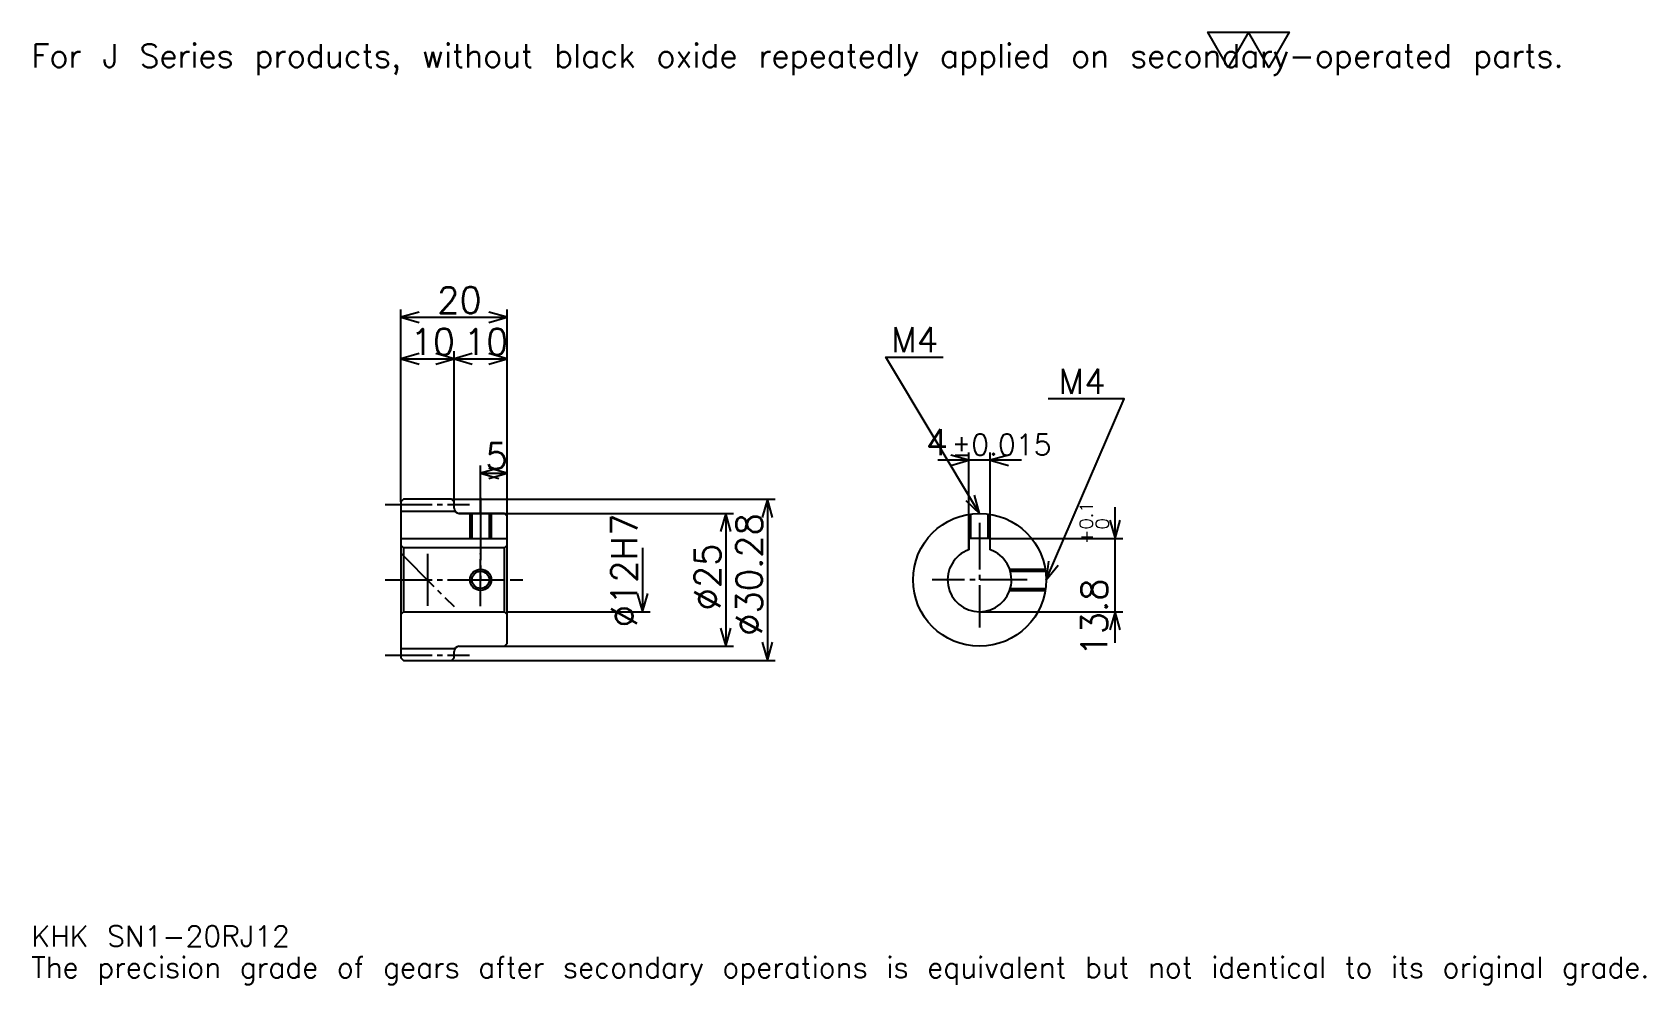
# Model space of a CAD drawing. Extents: x 10 to 313, y 4 to 183.
import ezdxf

# ---------------------------------------------------------------- set-up
doc = ezdxf.new("R2010")
doc.units = 0
doc.linetypes.add('DASHDOT', pattern=[11.739131, 8.804348, -0.978261, 0.978261, -0.978261])
doc.layers.get('0').update_dxf_attribs({"linetype": 'CONTINUOUS'})
doc.layers.add('DASHDOT', color=6, linetype='DASHDOT')
doc.styles.add('KANJI', font='TXT', dxfattribs={"bigfont": 'BIGFONT'})

msp = doc.modelspace()

# ---------------------------------------------------------------- linework, layer by layer
at = {"color": 5}
for p, q in [((79.239136, 94.870392), (79.239136, 130.57692)), ((99.239136, 94.870392), (99.239136, 130.57692)), ((79.239136, 129.109528), (99.239136, 129.109528)), ((89.239136, 94.870392), (89.239136, 122.750824)), ((79.239136, 121.283432), (89.239136, 121.283432)), ((89.239136, 121.283432), (99.239136, 121.283432)), ((186.043488, 87.528259), (186.043488, 103.669563)), ((190.043488, 87.528259), (190.043488, 103.669563)), ((94.239136, 94.870392), (94.239136, 101.229088)), ((195.913055, 102.202171), (180.17392, 102.202171)), ((94.239136, 99.761696), (99.239136, 99.761696)), ((79.239136, 94.370392), (79.239136, 94.870392)), ((88.739136, 94.870392), (99.239136, 94.870392)), ((89.239136, 94.370392), (89.239136, 94.870392)), ((94.239136, 92.228256), (94.239136, 94.870392)), ((94.239136, 92.228256), (94.239136, 94.870392)), ((99.239136, 94.870392), (149.619568, 94.870392)), ((99.239136, 91.728256), (99.239136, 94.870392)), ((148.152176, 94.870392), (148.152176, 64.586121)), ((90.239136, 92.228256), (99.239136, 92.228256)), ((99.239136, 92.228256), (141.793488, 92.228256)), ((140.326096, 92.228256), (140.326096, 67.228256)), ((213.521744, 67.858688), (213.521744, 93.39782)), ((124.67392, 85.728256), (124.67392, 73.728256)), ((190.043488, 87.528259), (214.989136, 87.528259)), ((99.239136, 73.728256), (126.141312, 73.728256)), ((188.043488, 73.728256), (214.989136, 73.728256)), ((90.239136, 67.228256), (99.239136, 67.228256)), ((99.239136, 67.228256), (141.793488, 67.228256)), ((88.739136, 64.586121), (99.239136, 64.586121)), ((99.239136, 64.586121), (149.619568, 64.586121))]:
    msp.add_line(p, q, dxfattribs=at)
at = {"color": 4}
for p, q in [((79.239136, 92.620392), (89.239136, 92.620392)), ((79.239136, 87.528259), (99.239136, 87.528259)), ((79.739136, 85.728256), (79.739136, 73.728256)), ((98.739136, 85.728256), (99.239136, 86.228256)), ((98.739136, 73.728256), (99.239136, 73.228256)), ((79.239136, 66.836121), (89.239136, 66.836121))]:
    msp.add_line(p, q, dxfattribs=at)
at = {"color": 7}
msp.add_line((84.239136, 84.61956), (84.239136, 74.836952), dxfattribs=at)
msp.add_lwpolyline([(234.782608, 176.08696), (230.967392, 182.699997), (246.228256, 182.699997), (242.41304, 176.08696), (238.597824, 182.699997), (234.782608, 176.08696)], dxfattribs=at)
at = {"color": 5}
for points in [[(82.663048, 130.087784), (79.239136, 129.109528), (82.663048, 128.131256)], [(95.815224, 128.131256), (99.239136, 129.109528), (95.815224, 130.087784)], [(82.663048, 122.261696), (79.239136, 121.283432), (82.663048, 120.305176)], [(85.815224, 120.305176), (89.239136, 121.283432), (85.815224, 122.261696)], [(92.663048, 122.261696), (89.239136, 121.283432), (92.663048, 120.305176)], [(95.815224, 120.305176), (99.239136, 121.283432), (95.815224, 122.261696)], [(188.043488, 92.228256), (170.434784, 121.57608), (181.195648, 121.57608)], [(200.543488, 79.728256), (215.217392, 113.75), (200.934784, 113.75)], [(182.619568, 101.223907), (186.043488, 102.202171), (182.619568, 103.180428)], [(193.467392, 103.180428), (190.043488, 102.202171), (193.467392, 101.223907)], [(97.663048, 100.73996), (94.239136, 99.761696), (97.663048, 98.783432)], [(95.815224, 98.783432), (99.239136, 99.761696), (95.815224, 100.73996)], [(149.130432, 91.44648), (148.152176, 94.870392), (147.17392, 91.44648)], [(185.443039, 94.660927), (188.043488, 92.228256), (187.120743, 95.667549)], [(141.304352, 88.804344), (140.326096, 92.228256), (139.347839, 88.804344)], [(212.543488, 90.952171), (213.521744, 87.528259), (214.5, 90.952171)], [(201.001221, 83.259636), (200.543488, 79.728256), (202.79776, 82.484772)], [(123.695663, 77.152168), (124.67392, 73.728256), (125.652176, 77.152168)], [(214.5, 70.304344), (213.521744, 73.728256), (212.543488, 70.304344)], [(139.347839, 70.652168), (140.326096, 67.228256), (141.304352, 70.652168)], [(147.17392, 68.010033), (148.152176, 64.586121), (149.130432, 68.010033)]]:
    msp.add_lwpolyline(points, dxfattribs=at)
at = {"color": 4}
for points in [[(89.239136, 93.228256), (89.239136, 94.370392), (88.739136, 94.870392), (79.739136, 94.870392), (79.239136, 94.370392), (79.239136, 73.228256)], [(90.239136, 67.228256), (98.739136, 67.228256), (99.239136, 67.728256), (99.239136, 91.728256), (98.739136, 92.228256), (90.239136, 92.228256)], [(92.239136, 92.228256), (92.239136, 87.528259)], [(92.619133, 92.228256), (92.619133, 87.528259)], [(95.859138, 92.228256), (95.859138, 87.528259)], [(96.239136, 92.228256), (96.239136, 87.528259)], [(186.043488, 85.385109), (186.043488, 92.067215)], [(186.423477, 87.528259), (186.423477, 92.122833)], [(189.663483, 87.528259), (189.663483, 92.122833)], [(190.043488, 85.385109), (190.043488, 92.067215)], [(79.239136, 73.228256), (79.739136, 73.728256), (98.739136, 73.728256), (98.739136, 85.728256), (79.739136, 85.728256), (79.239136, 86.228256)], [(190.043488, 85.385109), (190.043488, 87.528259), (186.043488, 87.528259), (186.043488, 85.385109)], [(193.700333, 81.728256), (200.382446, 81.728256)], [(193.820648, 81.348259), (200.438049, 81.348259)], [(193.700333, 77.728256), (200.382446, 77.728256)], [(193.820648, 78.108253), (200.438049, 78.108253)], [(79.239136, 73.228256), (79.239136, 65.086121), (79.739136, 64.586121), (88.739136, 64.586121), (89.239136, 65.086121), (89.239136, 66.228256)]]:
    msp.add_lwpolyline(points, dxfattribs=at)
for centre, radius in [((188.043488, 79.728256), 12.5), ((94.239136, 79.728256), 1.62)]:
    msp.add_circle(centre, radius, dxfattribs=at)
at = {"color": 7}
msp.add_circle((94.239136, 79.728256), 2, dxfattribs=at)
at = {"color": 4}
for centre, radius, start, end in [((90.239136, 93.228256), 1, 180, 270), ((188.043488, 79.728256), 6, 109.47122094, 70.52877906), ((90.239136, 66.228256), 1, 90, 180)]:
    msp.add_arc(centre, radius, start, end, dxfattribs=at)
at = {"layer": 'DASHDOT', "color": 7}
for p, q in [((76.304352, 93.870392), (92.17392, 93.870392)), ((94.239136, 92.228256), (94.239136, 79.728256)), ((188.043488, 90.463036), (188.043488, 70.793472)), ((79.239136, 84.728256), (89.239136, 74.728256)), ((76.304352, 79.728256), (102.17392, 79.728256)), ((196.978271, 79.728256), (179.108704, 79.728256)), ((76.304352, 65.586121), (92.17392, 65.586121))]:
    msp.add_line(p, q, dxfattribs=at)
for points in [[(94.239136, 95.16304), (94.239136, 84.593475)], [(94.239136, 74.793472), (94.239136, 84.66304)], [(89.304352, 79.728256), (99.17392, 79.728256)]]:
    msp.add_lwpolyline(points, dxfattribs=at)

# ---------------------------------------------------------------- texts
at = {"color": 7, "style": 'KANJI'}
for s, height, p in [('For J Series products, without black oxide repeatedly applied on secondary-operated parts.', 4.402174, (9.782609, 176.08696)), ('20', 4.891304, (86.059784, 129.892136)), ('10', 4.891304, (81.059792, 122.06604)), ('10', 4.891304, (91.059784, 122.06604)), ('M4', 4.695652, (171.413055, 122.554344)), ('M4', 4.695652, (202.891296, 114.728256)), ('4', 4.891304, (177.946869, 103.180428)), ('%%p0.015', 3.913043, (182.788651, 103.180428)), ('5', 4.891304, (95.14946, 100.544304)), ('KHK SN1-20RJ12', 3.913043, (9.782609, 10.76087)), ('The precision grade of gears after secondary operations is equivalent but not identical to its original grade.', 3.913043, (9.782609, 4.891304))]:
    msp.add_text(s, height=height, dxfattribs=at).set_placement(p)
for s, height, p in [('%%c12H7', 4.891304, (123.695663, 70.801628)), ('%%c30.28', 4.891304, (147.17392, 69.211952)), ('0.1', 2.445652, (209.315216, 89.212029)), ('+', 2.445652, (209.315216, 86.472893)), ('0', 2.445652, (212.347824, 89.212029)), ('%%c25', 4.891304, (139.347839, 73.980972)), ('13.8', 4.891304, (212.054352, 65.301392))]:
    msp.add_text(s, height=height, rotation=90, dxfattribs=at).set_placement(p)

doc.saveas('drawing.dxf')
